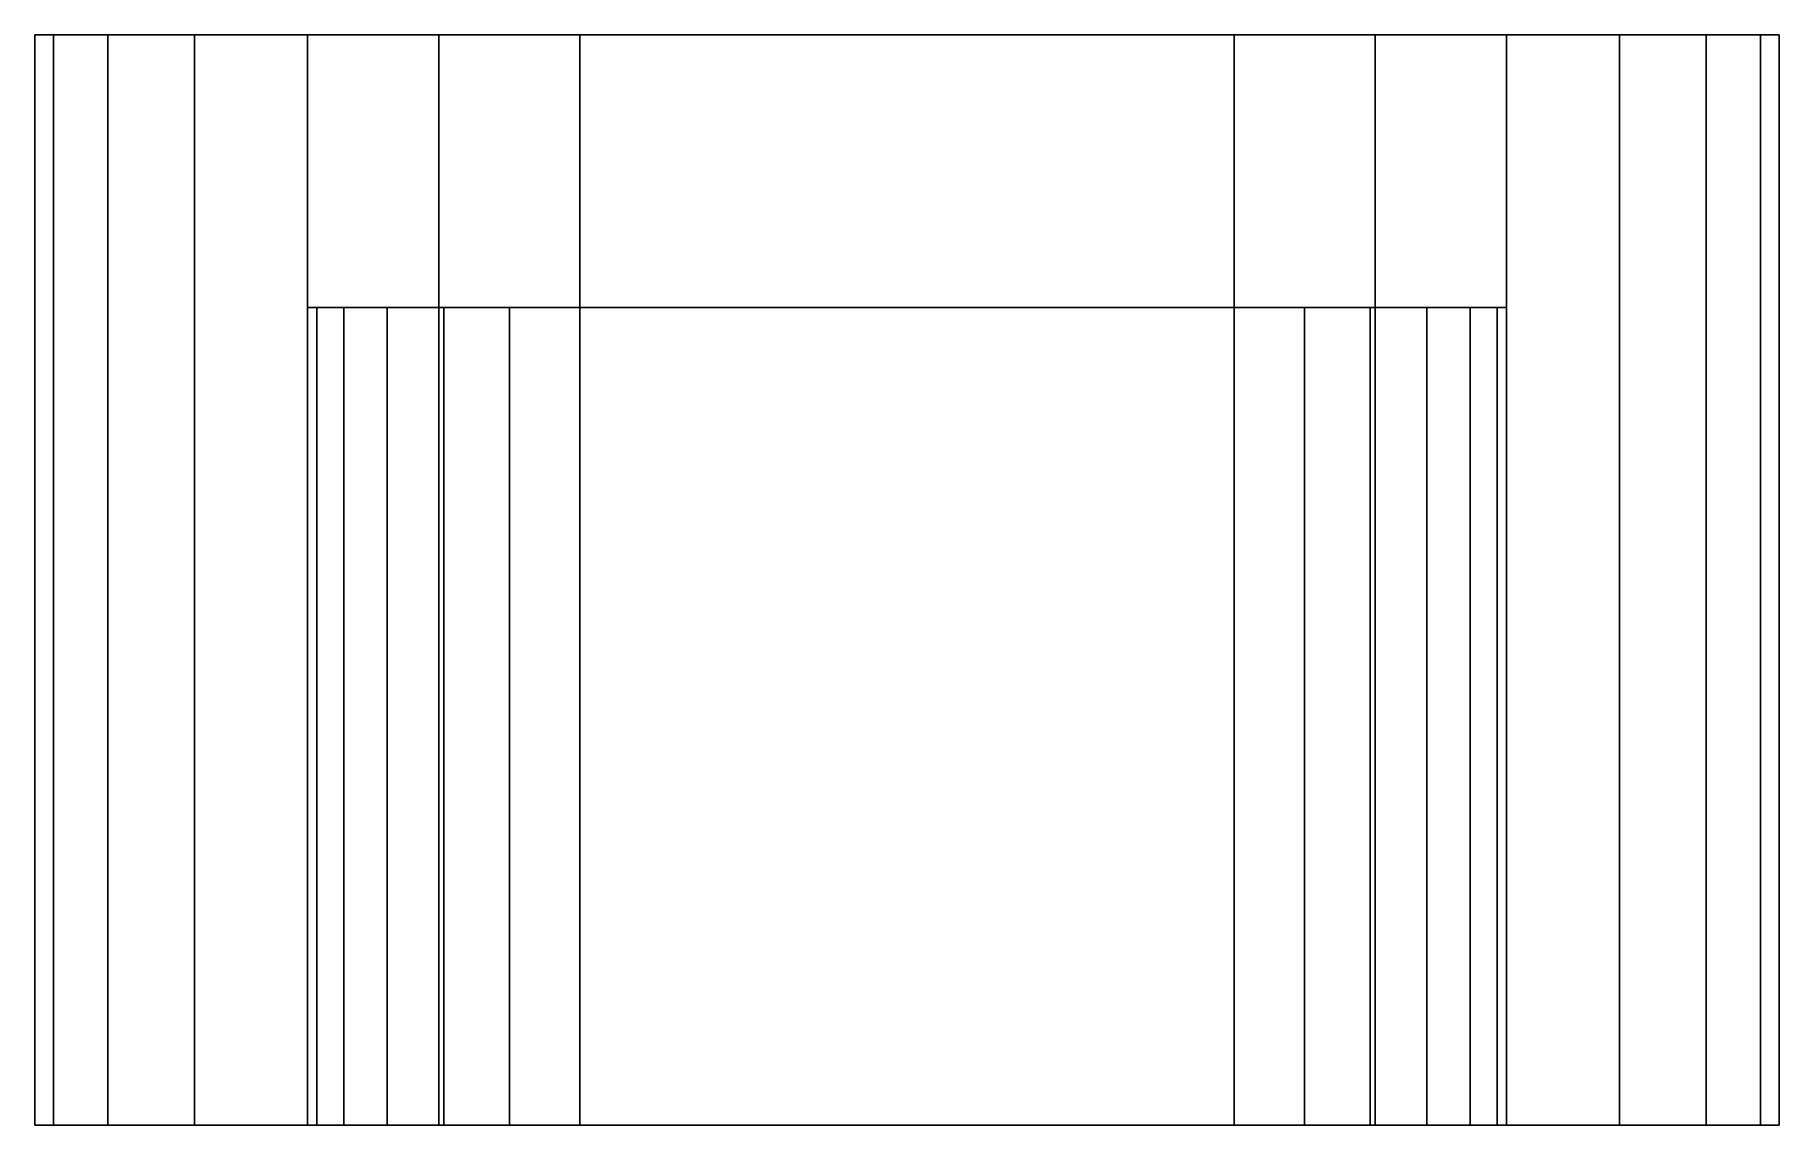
# Model space of a CAD drawing. Extents: x -4.3 to 27.7, y -21.1 to -1.1.
import ezdxf

# ---------------------------------------------------------------- set-up
doc = ezdxf.new("R2010")
doc.units = 0
doc.layers.get('0').update_dxf_attribs({"linetype": 'CONTINUOUS'})
doc.layers.add('ACESSORIO', color=5, linetype='CONTINUOUS')

msp = doc.modelspace()

# ---------------------------------------------------------------- linework, layer by layer
at = {"extrusion": (0, -1, 0)}
for p, q in [((22.67, -21.149, 41.264), (22.67, -21.149, 42.497)), ((22.67, -21.149, 55), (22.67, -21.149, 49.66)), ((22.67, -21.149, 49.564), (22.67, -21.149, 52.234)), ((22.67, -21.149, 52.33), (22.67, -21.149, 55))]:
    msp.add_line(p, q, dxfattribs=at)
at = {"layer": 'ACESSORIO', "extrusion": (0, -1, 0)}
for p, q in [((0.67, -21.149, 41), (0.67, -21.149, 41.264)), ((0.67, -21.149, 41.264), (0.67, -21.149, 42.497)), ((0.67, -21.149, 42.497), (0.67, -21.149, 44.32)), ((0.67, -21.149, 55), (0.67, -21.149, 49.66)), ((0.67, -21.149, 49.564), (0.67, -21.149, 52.234)), ((0.67, -21.149, 52.33), (0.67, -21.149, 55)), ((0.67, -21.149, 44.32), (0.67, -21.149, 46.656)), ((0.67, -21.149, 46.656), (0.67, -21.149, 49.564)), ((22.67, -21.149, 42.497), (22.67, -21.149, 44.32)), ((22.67, -21.149, 44.32), (22.67, -21.149, 46.656)), ((22.67, -21.149, 46.656), (22.67, -21.149, 49.564))]:
    msp.add_line(p, q, dxfattribs=at)
at = {"layer": 'ACESSORIO'}
for points in [[(-4.33, -21.149, 100), (-4.33, -1.149, 100), (27.67, -1.149, 100), (27.67, -21.149, 100)], [(-4.33, -1.149, 100), (-4.33, -21.149, 100), (-4.33, -21.149, 10), (-4.33, -1.149, 10)], [(27.67, -1.149, 100), (-4.33, -1.149, 100), (-4.33, -1.149, 10), (27.67, -1.149, 10)], [(27.67, -1.149, 10), (-4.33, -1.149, 10), (-3.989, -1.149, 7.412), (27.33, -1.149, 7.412)], [(-4.33, -1.149, 10), (-4.33, -21.149, 10), (-3.989, -21.149, 7.412), (-3.989, -1.149, 7.412)], [(27.33, -1.149, 7.412), (-3.989, -1.149, 7.412), (-2.99, -1.149, 5), (26.331, -1.149, 5)], [(-3.989, -1.149, 7.412), (-3.989, -21.149, 7.412), (-2.99, -21.149, 5), (-2.99, -1.149, 5)], [(26.331, -1.149, 5), (-2.99, -1.149, 5), (-1.401, -1.149, 2.929), (24.741, -1.149, 2.929)], [(-1.401, -1.149, 2.929), (-2.99, -1.149, 5), (-2.99, -21.149, 5), (-1.401, -21.149, 2.929)], [(24.741, -1.149, 2.929), (-1.401, -1.149, 2.929), (0.67, -1.149, 1.34), (22.67, -1.149, 1.34)], [(0.67, -1.149, 1.34), (-1.401, -1.149, 2.929), (-1.401, -21.149, 2.929), (0.67, -21.149, 1.34)], [(20.259, -1.149, 0.341), (22.67, -1.149, 1.34), (0.67, -1.149, 1.34), (3.082, -1.149, 0.341)], [(3.082, -1.149, 0.341), (0.67, -1.149, 1.34), (0.67, -21.149, 1.34), (3.082, -21.149, 0.341)], [(20.259, -1.149, 0.341), (3.082, -1.149, 0.341), (5.67, -1.149), (17.67, -1.149)], [(5.67, -1.149), (3.082, -1.149, 0.341), (3.082, -21.149, 0.341), (5.67, -21.149)], [(5.67, -1.149), (5.67, -21.149), (17.67, -21.149), (17.67, -1.149)], [(17.67, -21.149), (20.259, -21.149, 0.341), (20.259, -1.149, 0.341), (17.67, -1.149)], [(20.259, -21.149, 0.341), (22.67, -21.149, 1.34), (22.67, -1.149, 1.34), (20.259, -1.149, 0.341)], [(22.67, -21.149, 1.34), (24.741, -21.149, 2.929), (24.741, -1.149, 2.929), (22.67, -1.149, 1.34)], [(24.741, -21.149, 2.929), (26.331, -21.149, 5), (26.331, -1.149, 5), (24.741, -1.149, 2.929)], [(26.331, -21.149, 5), (27.33, -21.149, 7.412), (27.33, -1.149, 7.412), (26.331, -1.149, 5)], [(27.67, -21.149, 10), (27.67, -1.149, 10), (27.33, -1.149, 7.412), (27.33, -21.149, 7.412)], [(27.67, -21.149, 100), (27.67, -1.149, 100), (27.67, -1.149, 10), (27.67, -21.149, 10)], [(0.67, -21.149, 41), (0.841, -21.149, 42.294), (0.841, -6.149, 42.294), (0.67, -6.149, 41)], [(0.67, -21.149, 10), (0.67, -6.149, 10), (0.841, -6.149, 8.706), (0.841, -21.149, 8.706)], [(0.841, -6.149, 42.294), (0.841, -6.149, 8.706), (0.67, -6.149, 10), (0.67, -6.149, 41)], [(0.67, -21.149, 41), (0.67, -6.149, 41), (0.67, -6.149, 10), (0.67, -21.149, 10)], [(0.841, -6.149, 42.294), (0.841, -21.149, 42.294), (1.34, -21.149, 43.5), (1.34, -6.149, 43.5)], [(0.841, -21.149, 8.706), (0.841, -6.149, 8.706), (1.34, -6.149, 7.5), (1.34, -21.149, 7.5)], [(1.34, -6.149, 7.5), (0.841, -6.149, 8.706), (0.841, -6.149, 42.294), (1.34, -6.149, 43.5)], [(1.34, -6.149, 43.5), (1.34, -21.149, 43.5), (2.135, -21.149, 44.536), (2.135, -6.149, 44.536)], [(1.34, -21.149, 7.5), (1.34, -6.149, 7.5), (2.135, -6.149, 6.464), (2.135, -21.149, 6.464)], [(2.135, -6.149, 44.536), (2.135, -6.149, 6.464), (1.34, -6.149, 7.5), (1.34, -6.149, 43.5)], [(2.135, -6.149, 44.536), (2.135, -21.149, 44.536), (3.17, -21.149, 45.33), (3.17, -6.149, 45.33)], [(2.135, -6.149, 6.464), (3.17, -6.149, 5.67), (3.17, -21.149, 5.67), (2.135, -21.149, 6.464)], [(3.17, -6.149, 45.33), (3.17, -6.149, 5.67), (2.135, -6.149, 6.464), (2.135, -6.149, 44.536)], [(3.17, -6.149, 45.33), (3.17, -21.149, 45.33), (4.376, -21.149, 45.83), (4.376, -6.149, 45.83)], [(3.17, -21.149, 5.67), (3.17, -6.149, 5.67), (4.376, -6.149, 5.17), (4.376, -21.149, 5.17)], [(4.376, -6.149, 45.83), (4.376, -6.149, 5.17), (3.17, -6.149, 5.67), (3.17, -6.149, 45.33)], [(4.376, -6.149, 45.83), (4.376, -21.149, 45.83), (5.67, -21.149, 46), (5.67, -6.149, 46)], [(4.376, -21.149, 5.17), (4.376, -6.149, 5.17), (5.67, -6.149, 5), (5.67, -21.149, 5)], [(4.376, -6.149, 45.83), (5.67, -6.149, 46), (5.67, -6.149, 5), (4.376, -6.149, 5.17)], [(5.67, -21.149, 5), (5.67, -6.149, 5), (17.67, -6.149, 5), (17.67, -21.149, 5)], [(17.67, -6.149, 46), (17.67, -6.149, 5), (5.67, -6.149, 5), (5.67, -6.149, 46)], [(17.67, -6.149, 46), (5.67, -6.149, 46), (5.67, -21.149, 46), (17.67, -21.149, 46)], [(17.67, -21.149, 46), (18.964, -21.149, 45.83), (18.964, -6.149, 45.83), (17.67, -6.149, 46)], [(17.67, -6.149, 5), (18.964, -6.149, 5.17), (18.964, -21.149, 5.17), (17.67, -21.149, 5)], [(18.964, -6.149, 45.83), (18.964, -6.149, 5.17), (17.67, -6.149, 5), (17.67, -6.149, 46)], [(20.17, -21.149, 45.33), (20.17, -6.149, 45.33), (18.964, -6.149, 45.83), (18.964, -21.149, 45.83)], [(18.964, -6.149, 5.17), (20.17, -6.149, 5.67), (20.17, -21.149, 5.67), (18.964, -21.149, 5.17)], [(20.17, -6.149, 45.33), (20.17, -6.149, 5.67), (18.964, -6.149, 5.17), (18.964, -6.149, 45.83)], [(21.206, -21.149, 44.536), (21.206, -6.149, 44.536), (20.17, -6.149, 45.33), (20.17, -21.149, 45.33)], [(20.17, -6.149, 5.67), (21.206, -6.149, 6.464), (21.206, -21.149, 6.464), (20.17, -21.149, 5.67)], [(21.206, -6.149, 44.536), (21.206, -6.149, 6.464), (20.17, -6.149, 5.67), (20.17, -6.149, 45.33)], [(22, -21.149, 43.5), (22, -6.149, 43.5), (21.206, -6.149, 44.536), (21.206, -21.149, 44.536)], [(21.206, -6.149, 6.464), (22, -6.149, 7.5), (22, -21.149, 7.5), (21.206, -21.149, 6.464)], [(22, -6.149, 43.5), (22, -6.149, 7.5), (21.206, -6.149, 6.464), (21.206, -6.149, 44.536)], [(22.5, -21.149, 42.294), (22.5, -6.149, 42.294), (22, -6.149, 43.5), (22, -21.149, 43.5)], [(22, -6.149, 7.5), (22.5, -6.149, 8.706), (22.5, -21.149, 8.706), (22, -21.149, 7.5)], [(22.5, -6.149, 42.294), (22.5, -6.149, 8.706), (22, -6.149, 7.5), (22, -6.149, 43.5)], [(22.5, -21.149, 42.294), (22.67, -21.149, 41), (22.67, -6.149, 41), (22.5, -6.149, 42.294)], [(22.5, -6.149, 8.706), (22.67, -6.149, 10), (22.67, -21.149, 10), (22.5, -21.149, 8.706)], [(22.67, -6.149, 41), (22.67, -6.149, 10), (22.5, -6.149, 8.706), (22.5, -6.149, 42.294)], [(22.67, -6.149, 10), (22.67, -6.149, 41), (22.67, -21.149, 41), (22.67, -21.149, 10)], [(-4.33, -21.149, 55), (0.67, -21.149, 55), (0.67, -21.149, 10), (-4.33, -21.149, 10)], [(-4.33, -21.149, 100), (27.67, -21.149, 100), (27.67, -21.149, 55), (-4.33, -21.149, 55)], [(-4.33, -21.149, 10), (0.67, -21.149, 10), (0.841, -21.149, 8.706), (-3.989, -21.149, 7.412)], [(-3.989, -21.149, 7.412), (0.841, -21.149, 8.706), (1.34, -21.149, 7.5), (-2.99, -21.149, 5)], [(1.34, -21.149, 7.5), (2.135, -21.149, 6.464), (-1.401, -21.149, 2.929), (-2.99, -21.149, 5)], [(2.135, -21.149, 6.464), (3.17, -21.149, 5.67), (0.67, -21.149, 1.34), (-1.401, -21.149, 2.929)], [(3.17, -21.149, 5.67), (4.376, -21.149, 5.17), (3.082, -21.149, 0.341), (0.67, -21.149, 1.34)], [(0.67, -21.149, 55), (22.67, -21.149, 55), (17.67, -21.149, 46), (5.67, -21.149, 46)], [(0.67, -21.149, 41.264), (0.67, -21.149, 42.497), (0.841, -21.149, 42.294), (0.67, -21.149, 41)], [(0.67, -21.149, 42.497), (0.67, -21.149, 44.32), (1.34, -21.149, 43.5), (0.841, -21.149, 42.294)], [(0.67, -21.149, 44.32), (0.67, -21.149, 46.656), (2.135, -21.149, 44.536), (1.34, -21.149, 43.5)], [(0.67, -21.149, 46.656), (0.67, -21.149, 49.564), (3.17, -21.149, 45.33), (2.135, -21.149, 44.536)], [(0.67, -21.149, 49.564), (0.67, -21.149, 52.234), (4.376, -21.149, 45.83), (3.17, -21.149, 45.33)], [(0.67, -21.149, 52.234), (0.67, -21.149, 55), (5.67, -21.149, 46), (4.376, -21.149, 45.83)], [(4.376, -21.149, 5.17), (5.67, -21.149, 5), (5.67, -21.149), (3.082, -21.149, 0.341)], [(5.67, -21.149, 5), (17.67, -21.149, 5), (17.67, -21.149), (5.67, -21.149)], [(17.67, -21.149, 5), (18.964, -21.149, 5.17), (20.259, -21.149, 0.341), (17.67, -21.149)], [(18.964, -21.149, 45.83), (17.67, -21.149, 46), (22.67, -21.149, 55), (22.67, -21.149, 52.234)], [(18.964, -21.149, 5.17), (20.17, -21.149, 5.67), (22.67, -21.149, 1.34), (20.259, -21.149, 0.341)], [(20.17, -21.149, 45.33), (18.964, -21.149, 45.83), (22.67, -21.149, 52.234), (22.67, -21.149, 49.66)], [(20.17, -21.149, 5.67), (21.206, -21.149, 6.464), (24.741, -21.149, 2.929), (22.67, -21.149, 1.34)], [(20.17, -21.149, 45.33), (22.67, -21.149, 49.66), (22.67, -21.149, 46.656), (21.206, -21.149, 44.536)], [(21.206, -21.149, 6.464), (22, -21.149, 7.5), (26.331, -21.149, 5), (24.741, -21.149, 2.929)], [(21.206, -21.149, 44.536), (22.67, -21.149, 46.656), (22.67, -21.149, 44.32), (22, -21.149, 43.5)], [(22, -21.149, 7.5), (22.5, -21.149, 8.706), (27.33, -21.149, 7.412), (26.331, -21.149, 5)], [(22.5, -21.149, 42.294), (22, -21.149, 43.5), (22.67, -21.149, 44.32), (22.67, -21.149, 42.497)], [(22.67, -21.149, 10), (27.67, -21.149, 10), (27.33, -21.149, 7.412), (22.5, -21.149, 8.706)], [(22.5, -21.149, 42.294), (22.67, -21.149, 42.497), (22.67, -21.149, 41.264), (22.67, -21.149, 41)], [(22.67, -21.149, 41), (27.67, -21.149, 41), (27.67, -21.149, 10), (22.67, -21.149, 10)], [(22.67, -21.149, 55), (27.67, -21.149, 55), (27.67, -21.149, 41), (22.67, -21.149, 41)]]:
    msp.add_3dface(points, dxfattribs=at)

doc.saveas('drawing.dxf')
